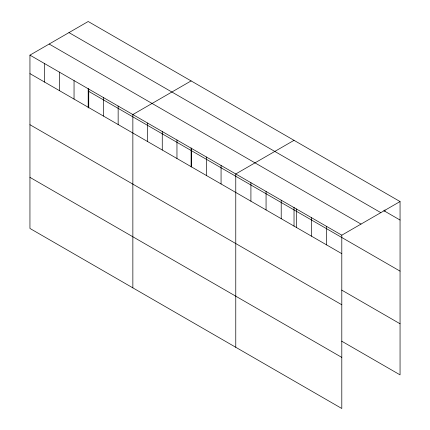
<?xml version="1.0" encoding="UTF-8"?>
<svg xmlns="http://www.w3.org/2000/svg" width="430" height="430" viewBox="0 0 430 430"><rect width="100%" height="100%" fill="white"/><g stroke="black" fill="none" stroke-linecap="round" stroke-linejoin="round"><path stroke-width="0.64" d="M29.944 55.137L341.802 235.183L341.802 408.5L29.944 228.448L29.944 55.137L88.198 21.5L400.056 201.552L400.056 374.863L341.71 341.178M191.113 80.915L132.854 114.552L132.854 287.869M294.029 140.33L235.769 173.967L235.769 347.284M341.802 235.183L400.056 201.552M383.791 210.646L400.056 220.036M68.977 32.599L380.835 212.651M49.165 44.037L361.023 224.084M88.198 91.079L400.056 271.131M29.944 73.621L341.802 253.673M341.71 290.089L400.056 323.774M29.944 124.716L341.802 304.768M29.944 177.359L341.802 357.405M384.909 209.974L384.909 211.291M326.649 226.438L326.649 244.928M311.503 217.693L311.503 236.183M296.356 208.948L296.356 227.438M294.029 207.292L294.029 226.158M281.209 200.203L281.209 218.693M266.062 191.457L266.062 209.947M250.916 182.712L250.916 201.202M221.068 165.48L221.068 183.97M206.362 156.993L206.362 175.483M191.662 148.506L191.662 166.99M191.113 147.877L191.113 166.743M176.961 140.013L176.961 158.503M162.26 131.526L162.26 150.016M147.554 123.039L147.554 141.529M118.153 106.065L118.153 124.549M103.453 97.578L103.453 116.062M88.747 89.085L88.747 107.575M88.198 88.462L88.198 107.978M74.046 80.598L74.046 99.088M59.345 72.111L59.345 90.601M44.645 63.624L44.645 82.114"/></g></svg>
